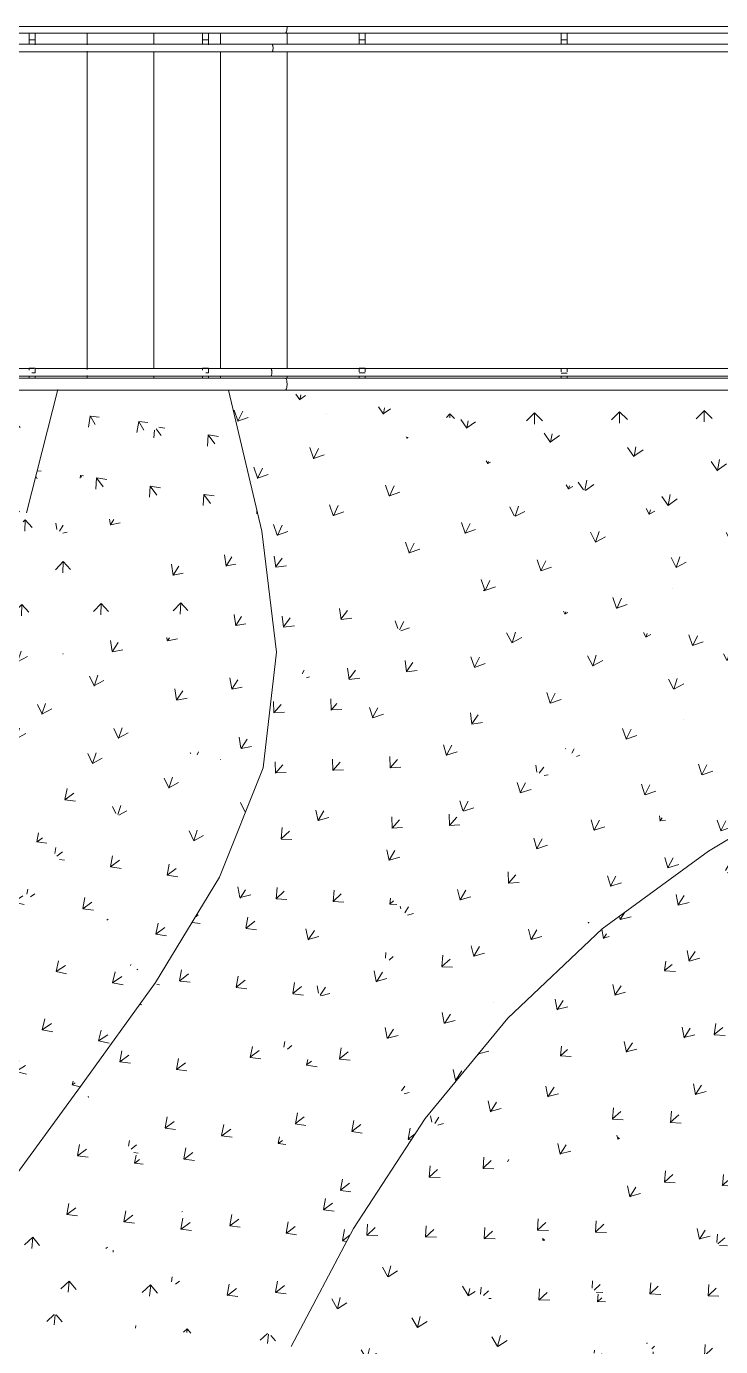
# Model space of a CAD drawing. Header units: millimetres. Extents: x 15878 to 679837, y -72324 to 391440.
# Drawn here: x 85159 to 88078, y -890 to 4657 of the extents above; entities that cross this region are included whole.
import ezdxf

# ---------------------------------------------------------------- set-up
doc = ezdxf.new("R2010")
doc.units = ezdxf.units.MM
for name, color, linetype, lineweight in [('A-FLOR', 192, 'Continuous', 5), ('A-FLOR-HRAL', 11, 'Continuous', 5), ('A-FLOR-PATT', 8, 'Continuous', 5), ('A-WALL', 113, 'Continuous', 5)]:
    doc.layers.add(name, color=color, linetype=linetype, lineweight=lineweight)

# ---------------------------------------------------------------- blocks, each defined once
blk = doc.blocks.new('Railings 6 - Railings 6-15750741-1_F')
at = {"layer": 'A-FLOR-HRAL'}
for p, q in [((84848.2, 4629.3), (86248.2, 4629.3)), ((85171.5, 4610.6), (85171.5, 4629.9)), ((85171.5, 4600.6), (85171.5, 4610.6)), ((85196.5, 4629.9), (85196.5, 4610.6)), ((85196.5, 4610.6), (85196.5, 4600.6)), ((85900.1, 4610.6), (85900.1, 4629.5)), ((85900.1, 4600.6), (85900.1, 4610.6)), ((85925.1, 4629.5), (85925.1, 4610.6)), ((85925.1, 4610.6), (85925.1, 4600.6)), ((86248.1, 4629.3), (89390.3, 4629.3)), ((86558, 4610.6), (86558, 4629.5)), ((86558, 4600.6), (86558, 4610.6)), ((86583, 4629.5), (86583, 4610.6)), ((86583, 4610.6), (86583, 4600.6)), ((87408, 4610.6), (87408, 4631.1)), ((87408, 4600.6), (87408, 4610.6)), ((87433, 4631.1), (87433, 4610.6)), ((87433, 4610.6), (87433, 4600.6)), ((86191.8, 4582.6), (84791.8, 4582.6)), ((84791.8, 4550.6), (86191.8, 4550.6)), ((85171.5, 4580.8), (85171.5, 4600.6)), ((85196.5, 4600.6), (85171.5, 4600.6)), ((85196.5, 4600.6), (85196.5, 4580.6)), ((85900.1, 4581.3), (85900.1, 4600.6)), ((85925.1, 4600.6), (85900.1, 4600.6)), ((85925.1, 4600.6), (85925.1, 4580.6)), ((89329.1, 4582.6), (86191.8, 4582.6)), ((86191.8, 4550.6), (89329.1, 4550.6)), ((86558, 4581.3), (86558, 4600.6)), ((86583, 4600.6), (86558, 4600.6)), ((86583, 4600.6), (86583, 4581.3)), ((87408, 4581.3), (87408, 4600.6)), ((87433, 4600.6), (87408, 4600.6)), ((87433, 4600.6), (87433, 4581.3)), ((85190.1, 3219.7), (84786.8, 3219.7)), ((85171.5, 3212.4), (85171.5, 3221.7)), ((85196.5, 3221.7), (85171.5, 3221.7)), ((85196.5, 3221.7), (85196.5, 3201.7)), ((85921.8, 3219.7), (85196.5, 3219.7)), ((85900.1, 3213.4), (85900.1, 3221.7)), ((85925.1, 3221.7), (85900.1, 3221.7)), ((85925.1, 3221.7), (85925.1, 3201.7)), ((86186.8, 3219.7), (85925.1, 3219.7)), ((89323.7, 3219.7), (86186.9, 3219.7)), ((86558, 3205.2), (86558, 3221.7)), ((86583, 3221.7), (86558, 3221.7)), ((86583, 3221.7), (86583, 3205.2)), ((87408, 3205.7), (87408, 3220.4)), ((87433, 3220.4), (87408, 3220.4)), ((87433, 3220.4), (87433, 3205.7)), ((84786.9, 3187.7), (86186.9, 3187.7)), ((86248.1, 3179.3), (84848.1, 3179.3)), ((85171.5, 3178.7), (85171.5, 3189.4)), ((85181.8, 3201.7), (85196.5, 3201.7)), ((85196.5, 3189.5), (85196.5, 3178.6)), ((85900.1, 3179.1), (85900.1, 3188.9)), ((85913.5, 3201.7), (85925.1, 3201.7)), ((85925.1, 3188.9), (85925.1, 3179.1)), ((86186.8, 3187.7), (89323.7, 3187.7)), ((89390.3, 3179.3), (86248.2, 3179.3)), ((86558, 3201.7), (86583, 3201.7)), ((86558, 3179.1), (86558, 3188.9)), ((86583, 3188.9), (86583, 3179.1)), ((87408, 3200.4), (87433, 3200.4)), ((87408, 3177.4), (87408, 3188.9)), ((87433, 3188.9), (87433, 3177.4)), ((84848.2, 3129.3), (86248.2, 3129.3)), ((86248.1, 3129.3), (89390.3, 3129.3))]:
    blk.add_line(p, q, dxfattribs=at)
for points in [[(86247.2, 4629.5), (86247.8, 4629.2), (86248.5, 4629.2), (86249.1, 4629.5)], [(86191.2, 4550.7), (86191.6, 4550.5), (86192, 4550.5), (86192.4, 4550.7)], [(86187.4, 3187.8), (86187, 3187.6), (86186.6, 3187.6), (86186.3, 3187.8)], [(86249.1, 3129.5), (86248.4, 3129.2), (86247.8, 3129.2), (86247.2, 3129.5)]]:
    blk.add_open_spline(points, degree=3, dxfattribs=at)
for points, knots in [([(86249.1, 4629.5), (86249.7, 4629.8), (86250.9, 4630.9), (86252.5, 4634.2), (86253.8, 4638.8), (86255, 4646.5), (86255.3, 4653.2), (86255.1, 4657.5)], [0, 0, 0, 0, 0.0833333, 0.1666667, 0.25, 0.3333333, 0.5, 0.5, 0.5, 0.5]), ([(86192.4, 4550.7), (86192.8, 4550.9), (86193.5, 4551.6), (86194.6, 4553.7), (86195.4, 4556.7), (86196.2, 4561.6), (86196.5, 4568.7), (86195.7, 4575.4), (86194.6, 4579.4), (86193.6, 4581.5), (86192.4, 4582.6), (86191.6, 4582.6), (86191.2, 4582.4)], [0, 0, 0, 0, 0.083333, 0.166667, 0.25, 0.333333, 0.5, 0.666667, 0.75, 0.833333, 0.916667, 1, 1, 1, 1]), ([(86186.3, 3219.5), (86186.7, 3219.7), (86187.4, 3219.7), (86188.6, 3218.6), (86189.6, 3216.5), (86190.4, 3213.5), (86191, 3209.8), (86191.4, 3204.4), (86191.2, 3198.7), (86190.4, 3193.8), (86189.6, 3190.8), (86188.6, 3188.7), (86187.8, 3188), (86187.4, 3187.8)], [0, 0, 0, 0, 0.083333, 0.166667, 0.25, 0.333333, 0.416667, 0.5, 0.666667, 0.75, 0.833333, 0.916667, 1, 1, 1, 1]), ([(86247.3, 3179.1), (86247.9, 3179.4), (86249.1, 3179.4), (86250.9, 3177.6), (86252.5, 3174.3), (86253.8, 3169.6), (86254.7, 3163.9), (86255.3, 3155.4), (86255, 3146.5), (86253.8, 3138.8), (86252.4, 3134.2), (86250.8, 3130.9), (86249.7, 3129.8), (86249.1, 3129.5)], [0, 0, 0, 0, 0.083333, 0.166667, 0.25, 0.333333, 0.416667, 0.5, 0.666667, 0.75, 0.833333, 0.916667, 1, 1, 1, 1])]:
    blk.add_open_spline(points, degree=3, knots=knots, dxfattribs=at)

msp = doc.modelspace()

# ---------------------------------------------------------------- hatches: boundary and pattern name
at = {"layer": 'A-FLOR-PATT'}
h = msp.add_hatch(dxfattribs=at)
h.set_pattern_fill('FP_1828', color=256, style=0, pattern_type=2)
h.set_pattern_definition([(270.409, (107592.76, 4310.07), (179.8642, -177.7186), [47.606, -311.462]), (225.646, (107592.76, 4310.07), (179.8666, -177.7158), [47.553, -206.062]), (315.344, (107592.76, 4310.07), (177.3012, 181.341), [47.41, -205.444])])
h.paths.add_polyline_path([(85159.4, 2614), (85291.5, 3129.5), (80856.7, 3129.5), (85009.7, 2632)], flags=0)
h = msp.add_hatch(dxfattribs=at)
h.set_pattern_fill('FP_1673', color=256, style=0, pattern_type=2)
h.set_pattern_definition([(300.973, (91286.17, 35478.26), (204.2714, -22.8887), [42.229, -276.282]), (260.838, (91286.17, 35478.26), (204.2716, -22.8885), [47.52, -205.92]), (353.607, (91286.17, 35478.26), (40.3538, 250.2066), [38.541, -167.009])])
h.paths.add_polyline_path([(85159.4, 2614), (85959.3, 3129.5), (85291.5, 3129.5), (85191.9, 2741)], flags=0)
h = msp.add_hatch(dxfattribs=at)
h.set_pattern_fill('FP_1674', color=256, style=0, pattern_type=2)
h.set_pattern_definition([(306.007, (77833.63, 35299.3), (225.4226, -34.52474), [46.659, -305.268]), (265.764, (77833.63, 35299.3), (225.4227, -34.5241), [47.034, -203.816]), (351.293, (77833.63, 35299.3), (18.528, 250.1653), [42.76, -185.292])])
h.paths.add_polyline_path([(86149.2, 2536.2), (86009.4, 3129.5), (85959.3, 3129.5), (85159.4, 2614), (86002.8, 2547.7)], flags=0)
h = msp.add_hatch(dxfattribs=at)
h.set_pattern_fill('FP_1528', color=256, style=0, pattern_type=2)
h.set_pattern_definition([(64.747, (-17540.72, -53823.59), (-83.21097, 239.93063), [47.284, -309.357]), (19.345, (-17540.72, -53823.6), (-83.2134, 239.9303), [46.771, -202.672]), (109.128, (-17540.72, -53823.6), (-235.3591, -82.6305), [47.616, -206.335])])
h.paths.add_polyline_path([(88986.7, 1783.1), (86063.5, 3129.5), (86009.4, 3129.5), (86149.2, 2536.2), (88605.1, 1884.3)], flags=0)
h = msp.add_hatch(dxfattribs=at)
h.set_pattern_fill('FP_1530', color=256, style=0, pattern_type=2)
h.set_pattern_definition([(71.863, (-15696.59, -68236.72), (-113.9702, 223.26894), [47.442, -310.389]), (27.394, (-15696.6, -68236.72), (-113.9717, 223.26837), [47.592, -206.23]), (117.043, (-15696.6, -68236.72), (-225.35906, -116.7852), [47.002, -203.674])])
h.paths.add_polyline_path([(88986.7, 1783.1), (89407.8, 2140.2), (86096.5, 3129.5), (86068.1, 3127.4), (88605.1, 1958.8)], flags=0)
h = msp.add_hatch(dxfattribs=at)
h.set_pattern_fill('FP_1532', color=256, style=0, pattern_type=2)
h.set_pattern_definition([(79.835, (-11752.57, -76768.53), (-143.91817, 206.10326), [47.505, -310.8]), (35.283, (-11752.57, -76768.53), (-143.9202, 206.10143), [47.581, -206.185]), (124.926, (-11752.57, -76768.53), (-207.15265, -146.57735), [47.133, -204.245])])
h.paths.add_polyline_path([(89407.8, 2140.2), (89751.6, 2576.8), (86183.5, 3129.5), (86096.5, 3129.5), (88986.7, 2266)], flags=0)
h = msp.add_hatch(dxfattribs=at)
h.set_pattern_fill('FP_1531', color=256, style=0, pattern_type=2)
h.set_pattern_definition([(270.196, (107637.52, -1365.37), (178.911, -176.824), [47.486, -310.677]), (225.583, (107637.52, -1365.37), (178.9125, -176.823), [47.603, -206.278]), (315.336, (107637.52, -1365.37), (177.6863, 181.336), [47.165, -204.382])])
h.paths.add_polyline_path([(89751.6, 2576.8), (90097.6, 3129.5), (86183.5, 3129.5), (88691.8, 2741)], flags=0)
h = msp.add_hatch(dxfattribs=at)
h.set_pattern_fill('FP_1670', color=256, style=0, pattern_type=2)
h.set_pattern_definition([(267.785, (115814.69, 1134.18), (160.1212, -176.2873), [47.258, -309.181]), (225.969, (115814.7, 1134.18), (160.119, -176.289), [46.912, -203.286]), (312.248, (115814.7, 1134.18), (173.8993, 179.8827), [44.653, -193.498])])
h.paths.add_polyline_path([(86211.3, 2027.2), (85159.4, 2614), (85009.7, 2190.9), (86165, 2033.5)], flags=0)
h = msp.add_hatch(dxfattribs=at)
h.set_pattern_fill('FP_1672', color=256, style=0, pattern_type=2)
h.set_pattern_definition([(57.925, (3326.22, -32458.87), (-41.10924, 250.59452), [45.311, -296.445]), (9.937, (3326.22, -32458.87), (-41.11155, 250.59396), [42.371, -183.61]), (99.316, (3326.22, -32458.87), (-222.59165, -38.9933), [47.614, -206.329])])
h.paths.add_polyline_path([(86211.3, 2027.2), (86149.2, 2536.2), (85159.4, 2614), (86176.5, 2046.6)], flags=0)
h = msp.add_hatch(dxfattribs=at)
h.set_pattern_fill('FP_1527', color=256, style=0, pattern_type=2)
h.set_pattern_definition([(53.741, (-13787.52, -37058.54), (-33.29205, 251.80715), [46.689, -305.46]), (7.58, (-13787.52, -37058.54), (-33.29, 251.8081), [45.693, -198.003]), (97.531, (-13787.52, -37058.54), (-241.56664, -32.14564), [47.625, -206.374])])
h.paths.add_polyline_path([(88027.4, 1191.6), (86149.2, 2536.2), (86211.3, 2027.2), (87895.2, 1252.5)], flags=0)
h = msp.add_hatch(dxfattribs=at)
h.set_pattern_fill('FP_1529', color=256, style=0, pattern_type=2)
h.set_pattern_definition([(63.27, (-16868.22, -59046.6), (-79.15544, 234.5321), [47.254, -309.161]), (19.286, (-16868.22, -59046.6), (-79.15513, 234.5319), [47.57, -206.135]), (108.65, (-16868.22, -59046.6), (-239.46656, -83.7963), [46.412, -201.118])])
h.paths.add_polyline_path([(88027.4, 1191.6), (88510.7, 1483.2), (86149.2, 2536.2), (87942.4, 1252.5)], flags=0)
h = msp.add_hatch(dxfattribs=at)
h.set_pattern_fill('FP_1533', color=256, style=0, pattern_type=2)
h.set_pattern_definition([(72.551, (-13680.64, -69915.67), (-116.89577, 218.07172), [47.094, -308.112]), (28.399, (-13680.64, -69915.67), (-116.89727, 218.07097), [47.619, -206.35]), (118.194, (-13680.64, -69915.67), (-223.40503, -120.79225), [46.393, -201.035])])
h.paths.add_polyline_path([(88510.7, 1483.2), (88986.7, 1783.1), (86149.2, 2536.2), (88277.7, 1587.1)], flags=0)
h = msp.add_hatch(dxfattribs=at)
h.set_pattern_fill('FP_1671', color=256, style=0, pattern_type=2)
h.set_pattern_definition([(71.015, (-194.18, -64431.77), (-102.2359, 220.12544), [47.513, -310.855]), (28.488, (-194.18, -64431.77), (-102.23715, 220.12483), [46.681, -202.285]), (114.912, (-194.18, -64431.77), (-218.8209, -118.7489), [45.508, -197.201])])
h.paths.add_polyline_path([(86154.7, 1542.4), (85009.7, 2190.9), (84792.8, 1805.5), (85971.6, 1577.8)], flags=0)
h = msp.add_hatch(dxfattribs=at)
h.set_pattern_fill('FP_1675', color=256, style=0, pattern_type=2)
h.set_pattern_definition([(56.885, (-2953.04, -39362.93), (-38.8397, 249.46276), [46.841, -306.459]), (11.329, (-2953.04, -39362.93), (-38.8379, 249.4633), [44.337, -192.126]), (98.85, (-2953.04, -39362.93), (-231.8544, -46.45444), [47.338, -205.131])])
h.paths.add_polyline_path([(86154.7, 1542.4), (86211.3, 2027.2), (85009.7, 2190.9), (86149.2, 1545.5)], flags=0)
h = msp.add_hatch(dxfattribs=at)
h.set_pattern_fill('FP_1525', color=256, style=0, pattern_type=2)
h.set_pattern_definition([(48.57, (-10529.92, -31575), (-7.45835, 253.59052), [46.781, -306.064]), (2.605, (-10529.92, -31575), (-7.46146, 253.59093), [45.222, -195.964]), (91.685, (-10529.92, -31575), (-240.9379, -10.9604), [47.569, -206.132])])
h.paths.add_polyline_path([(87579.9, 865.5), (86211.3, 2027.2), (86154.7, 1542.4), (86913.8, 1181.8)], flags=0)
h = msp.add_hatch(dxfattribs=at)
h.set_pattern_fill('FP_1526', color=256, style=0, pattern_type=2)
h.set_pattern_definition([(61.285, (-14660.46, -57129.71), (-69.4942, 235.17208), [47.274, -309.292]), (17.849, (-14660.46, -57129.7), (-69.4924, 235.17233), [47.435, -205.55]), (106.462, (-14660.46, -57129.7), (-240.8085, -77.54176), [45.98, -199.245])])
h.paths.add_polyline_path([(87579.9, 865.5), (88027.4, 1191.6), (86211.3, 2027.2), (87529.4, 908.3)], flags=0)
h = msp.add_hatch(dxfattribs=at)
h.set_pattern_fill('FP_1669', color=256, style=0, pattern_type=2)
h.set_pattern_definition([(36.229, (-8569.47, -21648.4), (47.83296, 246.22597), [47.42, -310.243]), (351.763, (-8569.47, -21648.4), (47.8318, 246.2263), [45.598, -197.59]), (79.007, (-8569.47, -21648.4), (-240.6799, 34.8393), [47.03, -203.799])])
h.paths.add_polyline_path([(85701.7, 639.1), (84792.8, 1805.5), (84515.5, 1453.8), (85664.8, 664.5)], flags=0)
h = msp.add_hatch(dxfattribs=at)
h.set_pattern_fill('FP_1668', color=256, style=0, pattern_type=2)
h.set_pattern_definition([(36.641, (-7116.75, -20611.19), (47.18804, 247.52506), [47.192, -308.755]), (351.626, (-7116.75, -20611.2), (47.1883, 247.5258), [45.186, -195.805]), (79.207, (-7116.75, -20611.2), (-238.4217, 35.095), [47.247, -204.737])])
h.paths.add_polyline_path([(85701.7, 639.1), (85971.6, 1082.7), (84792.8, 1805.5), (85223.7, 1252.5)], flags=0)
h = msp.add_hatch(dxfattribs=at)
h.set_pattern_fill('FP_1676', color=256, style=0, pattern_type=2)
h.set_pattern_definition([(71.744, (-364.03, -63118.23), (-104.34182, 222.05953), [47.613, -311.509]), (28.755, (-364.03, -63118.23), (-104.3418, 222.05903), [46.377, -200.966]), (115.168, (-364.03, -63118.23), (-216.8418, -118.98723), [46.004, -199.349])])
h.paths.add_polyline_path([(85971.6, 1082.7), (86149.2, 1543.5), (84792.8, 1805.5), (85694.8, 1252.5)], flags=0)
h = msp.add_hatch(dxfattribs=at)
h.set_pattern_fill('FP_1521', color=256, style=0, pattern_type=2)
h.set_pattern_definition([(42.683, (-7728.33, -26953.81), (21.3346, 251.63466), [47.023, -307.644]), (357.323, (-7728.33, -26953.8), (21.336, 251.6341), [44.934, -194.714]), (85.154, (-7728.33, -26953.8), (-239.38734, 11.19093), [47.351, -205.187])])
h.paths.add_polyline_path([(87183.9, 489.4), (86154.7, 1542.4), (85971.6, 1082.7), (86913.8, 621.6)], flags=0)
h = msp.add_hatch(dxfattribs=at)
h.set_pattern_fill('FP_1524', color=256, style=0, pattern_type=2)
h.set_pattern_definition([(59.113, (-11279.42, -54499.2), (-57.331, 236.82367), [47.428, -310.296]), (16.235, (-11279.42, -54499.2), (-57.32975, 236.8237), [47.058, -203.918]), (103.608, (-11279.42, -54499.2), (-240.9679, -70.1661), [45.687, -197.977])])
h.paths.add_polyline_path([(87183.9, 489.4), (87579.9, 865.5), (86154.7, 1542.4), (86913.8, 765.7)], flags=0)
h = msp.add_hatch(dxfattribs=at)
h.set_pattern_fill('FP_1666', color=256, style=0, pattern_type=2)
h.set_pattern_definition([(33.339, (-9137.56, -18626.69), (59.32688, 243.48505), [47.481, -310.64]), (348.991, (-9137.56, -18626.7), (59.3244, 243.485), [45.817, -198.54]), (76.307, (-9137.56, -18626.7), (-239.86053, 46.6619), [46.989, -203.619])])
h.paths.add_polyline_path([(85386.2, 202.1), (84515.5, 1453.8), (84203.1, 1121.1), (85222.5, 329.3)], flags=0)
h = msp.add_hatch(dxfattribs=at)
h.set_pattern_fill('FP_1665', color=256, style=0, pattern_type=2)
h.set_pattern_definition([(33.777, (-7731.4, -17737.4), (58.72047, 244.86942), [47.279, -309.325]), (348.905, (-7731.4, -17737.4), (58.72036, 244.8698), [45.416, -196.803]), (76.515, (-7731.4, -17737.4), (-237.69154, 46.6115), [47.215, -204.597])])
h.paths.add_polyline_path([(85386.2, 202.1), (85701.7, 639.1), (84515.5, 1453.8), (85222.5, 437.5)], flags=0)
h = msp.add_hatch(dxfattribs=at)
h.set_pattern_fill('FP_1376', color=256, style=0, pattern_type=2)
h.set_pattern_definition([(15.797, (991.21, -5550.83), (132.4022, 212.1638), [47.372, -309.93]), (331.477, (991.2, -5550.83), (132.4006, 212.1657), [45.114, -195.496]), (58.034, (991.2, -5550.83), (-211.40635, 114.89416), [46.892, -203.197])])
h.paths.add_polyline_path([(88870.2, 210.6), (88510.7, 1483.2), (88027.4, 1191.6), (88822, 266.6)], flags=0)
h = msp.add_hatch(dxfattribs=at)
h.set_pattern_fill('FP_1377', color=256, style=0, pattern_type=2)
h.set_pattern_definition([(56.197, (-11299.72, -54280.24), (-45.8176, 235.22097), [47.207, -308.851]), (13.963, (-11299.72, -54280.24), (-45.81677, 235.22203), [47.125, -204.209]), (101.022, (-11299.72, -54280.24), (-243.9076, -60.64537), [44.933, -194.709])])
h.paths.add_polyline_path([(88870.2, 210.6), (88027.4, 1191.6), (87579.9, 865.5), (88808.3, 242)], flags=0)
h = msp.add_hatch(dxfattribs=at)
h.set_pattern_fill('FP_1667', color=256, style=0, pattern_type=2)
h.set_pattern_definition([(31.773, (-8069.06, -14832.6), (66.67934, 243.27773), [47.25, -309.133]), (346.754, (-8069.06, -14832.6), (66.6806, 243.2766), [45.517, -197.239]), (74.672, (-8069.06, -14832.6), (-236.29675, 55.62333), [47.297, -204.953])])
h.paths.add_polyline_path([(85066.4, -237.8), (85386.2, 202.1), (84203.1, 1121.1), (84861.6, 84.5)], flags=0)
h = msp.add_hatch(dxfattribs=at)
h.set_pattern_fill('FP_1523', color=256, style=0, pattern_type=2)
h.set_pattern_definition([(38.444, (-6371.14, -23874.93), (41.10786, 247.90318), [47.187, -308.718]), (353.608, (-6371.14, -23874.93), (41.1097, 247.90335), [44.837, -194.292]), (80.585, (-6371.14, -23874.93), (-237.6427, 26.6192), [47.117, -204.172])])
h.paths.add_polyline_path([(86836.4, 68), (85971.6, 1082.7), (85701.7, 639.1), (86273.1, 351.6)], flags=0)
h = msp.add_hatch(dxfattribs=at)
h.set_pattern_fill('FP_1522', color=256, style=0, pattern_type=2)
h.set_pattern_definition([(57.443, (-8064.66, -51506.93), (-46.64293, 239.174), [47.574, -311.254]), (14.784, (-8064.66, -51506.93), (-46.64636, 239.17287), [46.491, -201.459]), (101.036, (-8064.66, -51506.93), (-239.7409, -63.27063), [45.69, -197.989])])
h.paths.add_polyline_path([(86836.4, 68), (87183.9, 489.4), (85971.6, 1082.7), (86533.9, 422.9)], flags=0)
h = msp.add_hatch(dxfattribs=at)
h.set_pattern_fill('FP_1366', color=256, style=0, pattern_type=2)
h.set_pattern_definition([(56.977, (-12683.63, -52750.95), (-47.77479, 239.1981), [47.474, -310.596]), (14.103, (-12683.63, -52750.95), (-47.77836, 239.19764), [46.962, -203.501]), (101.295, (-12683.63, -52750.95), (-242.91516, -61.0265), [45.735, -198.187])])
h.paths.add_polyline_path([(88547.4, -224.2), (87579.9, 865.5), (87183.9, 489.4), (88285.1, -86.9)], flags=0)
h = msp.add_hatch(dxfattribs=at)
h.set_pattern_fill('FP_1374', color=256, style=0, pattern_type=2)
h.set_pattern_definition([(39.436, (-10338.69, -28303.87), (33.9265, 248.1446), [47.455, -310.475]), (355.102, (-10338.7, -28303.87), (33.927, 248.1444), [45.638, -197.766]), (82.215, (-10338.7, -28303.87), (-242.5153, 20.7807), [46.96, -203.493])])
h.paths.add_polyline_path([(88547.4, -224.2), (88870.2, 210.6), (87579.9, 865.5), (88503, -174.2)], flags=0)
h = msp.add_hatch(dxfattribs=at)
h.set_pattern_fill('FP_1514', color=256, style=0, pattern_type=2)
h.set_pattern_definition([(36.797, (-7077.86, -22712.4), (47.7667, 246.04963), [47.304, -309.484]), (352.26, (-7077.86, -22712.4), (47.76565, 246.0497), [45.023, -195.1]), (79.014, (-7077.86, -22712.4), (-237.93587, 32.33786), [46.996, -203.648])])
h.paths.add_polyline_path([(86533.9, -393.5), (85701.7, 639.1), (85386.2, 202.1), (86273.1, -258.2)], flags=0)
h = msp.add_hatch(dxfattribs=at)
h.set_pattern_fill('FP_1520', color=256, style=0, pattern_type=2)
h.set_pattern_definition([(36.981, (-6316.74, -22448.45), (47.46663, 246.6411), [47.203, -308.822]), (352.195, (-6316.74, -22448.45), (47.469, 246.6405), [44.841, -194.312]), (79.106, (-6316.74, -22448.45), (-236.9381, 32.47683), [47.094, -204.073])])
h.paths.add_polyline_path([(86533.9, -393.5), (86836.4, 68), (85701.7, 639.1), (86408.4, -237.8)], flags=0)
h = msp.add_hatch(dxfattribs=at)
h.set_pattern_fill('FP_1365', color=256, style=0, pattern_type=2)
h.set_pattern_definition([(57.93, (-13874.72, -51843.78), (-51.25793, 241.3614), [47.586, -311.331]), (14.555, (-13874.72, -51843.78), (-51.26225, 241.36034), [46.846, -202.998]), (101.99, (-13874.72, -51843.78), (-241.8267, -62.78504), [46.265, -200.48])])
h.paths.add_polyline_path([(88285.1, -693.3), (87183.9, 489.4), (86836.4, 68), (88074.7, -582.7)], flags=0)
h = msp.add_hatch(dxfattribs=at)
h.set_pattern_fill('FP_1371', color=256, style=0, pattern_type=2)
h.set_pattern_definition([(41.377, (-12116.01, -28495), (24.64738, 250.66642), [47.35, -309.785]), (356.567, (-12116, -28495), (24.6485, 250.66684), [45.708, -198.068]), (84.384, (-12116, -28495), (-243.3385, 14.59737), [47.227, -204.649])])
h.paths.add_polyline_path([(88285.1, -693.3), (88547.4, -224.2), (87183.9, 489.4), (88237.3, -642)], flags=0)
h = msp.add_hatch(dxfattribs=at)
h.set_pattern_fill('FP_1513', color=256, style=0, pattern_type=2)
h.set_pattern_definition([(37.176, (-9041.98, -22759.22), (44.86762, 246.78103), [47.358, -309.84]), (352.647, (-9041.98, -22759.22), (44.86654, 246.7813), [45.324, -196.405]), (79.696, (-9041.98, -22759.22), (-239.74174, 30.93675), [47.03, -203.797])])
h.paths.add_polyline_path([(86273.1, -890.3), (85386.2, 202.1), (85066.4, -237.8), (86050.4, -769.9)], flags=0)
h = msp.add_hatch(dxfattribs=at)
h.set_pattern_fill('FP_1518', color=256, style=0, pattern_type=2)
h.set_pattern_definition([(37.698, (-7069.4, -21285.14), (43.95703, 248.40944), [47.02, -307.626]), (352.408, (-7069.4, -21285.14), (43.95564, 248.4092), [44.765, -193.982]), (79.966, (-7069.4, -21285.14), (-236.6554, 31.5405), [47.3, -204.968])])
h.paths.add_polyline_path([(86273.1, -890.3), (86533.9, -393.5), (85386.2, 202.1), (86237.3, -846.2)], flags=0)
h = msp.add_hatch(dxfattribs=at)
h.set_pattern_fill('FP_1364', color=256, style=0, pattern_type=2)
h.set_pattern_definition([(42.878, (-15365.78, -30671.97), (16.10034, 250.92692), [47.51, -310.835]), (358.352, (-15365.78, -30671.97), (16.0981, 250.9268), [46.237, -200.361]), (86.329, (-15365.78, -30671.97), (-246.4966, 7.09304), [47.145, -204.297])])
h.paths.add_polyline_path([(88074.7, -1190.4), (86836.4, 68), (86533.9, -393.5), (87903.6, -1101.9)], flags=0)
h = msp.add_hatch(dxfattribs=at)
h.set_pattern_fill('FP_1370', color=256, style=0, pattern_type=2)
h.set_pattern_definition([(43.296, (-13744.65, -29289.69), (15.38112, 252.21856), [47.266, -309.234]), (358.183, (-13744.65, -29289.69), (15.3819, 252.2181), [45.789, -198.42]), (86.51, (-13744.65, -29289.69), (-244.0863, 7.74295), [47.379, -205.308])])
h.paths.add_polyline_path([(88074.7, -1190.4), (88285.1, -693.3), (86836.4, 68), (88031.5, -1146.5)], flags=0)
h = msp.add_hatch(dxfattribs=at)
h.set_pattern_fill('FP_1511', color=256, style=0, pattern_type=2)
h.set_pattern_definition([(264.334, (113360.3, -3878.94), (153.489, -184.4018), [47, -307.494]), (221.772, (113360.3, -3878.94), (153.491, -184.4006), [47.387, -205.344]), (309.773, (113360.3, -3878.94), (188.4875, 168.3606), [44.986, -194.937])])
h.paths.add_polyline_path([(86273.1, -890.3), (85066.4, -237.8), (84781, -689.5), (86050.4, -860.4)], flags=0)
h = msp.add_hatch(dxfattribs=at)
h.set_pattern_fill('FP_1362', color=256, style=0, pattern_type=2)
h.set_pattern_definition([(75.647, (-8263.87, -70227.24), (-123.9333, 213.37664), [47.52, -310.897]), (32.172, (-8263.87, -70227.24), (-123.9331, 213.37763), [47.134, -204.249]), (120.149, (-8263.87, -70227.24), (-212.7827, -133.85364), [46.267, -200.49])])
h.paths.add_polyline_path([(88074.7, -1190.4), (86533.9, -393.5), (86273.1, -890.3), (87903.6, -1161.9)], flags=0)
h = msp.add_hatch(dxfattribs=at)
h.set_pattern_fill('FP_1519', color=256, style=0, pattern_type=2)
h.set_pattern_definition([(265.719, (112297.1, -1457.83), (157.4973, -184.7493), [47.34, -309.72]), (222.932, (112297.1, -1457.83), (157.498, -184.7491), [47.159, -204.356]), (310.447, (112297.1, -1457.83), (184.1517, 171.313), [45.52, -197.251])])
h.paths.add_polyline_path([(86050.4, -1417.4), (86273.1, -890.3), (84781, -689.5), (86008.8, -1393.6)], flags=0)

# ---------------------------------------------------------------- linework, layer by layer
at = {"layer": 'A-FLOR'}
for p, q in [((85415.1, 4580.4), (85415.1, 4631.1)), ((85695.1, 4581.3), (85695.1, 4631.1)), ((85975.1, 4581.3), (85975.1, 4629.5)), ((86255.1, 4581.3), (86255.1, 4629.5)), ((85415.1, 3216.3), (85415.1, 4553.8)), ((85695.1, 3218.4), (85695.1, 4551.8)), ((85975.1, 3218.4), (85975.1, 4551.8)), ((86255.1, 3218.4), (86255.1, 4551.8)), ((85415.1, 3177.4), (85415.1, 3191)), ((85695.1, 3177.4), (85695.1, 3188.9)), ((85975.1, 3179.1), (85975.1, 3188.9)), ((86255.1, 3179.1), (86255.1, 3188.9)), ((85159.4, 2614), (85292.1, 3132.2)), ((86149.2, 2536.2), (86009.4, 3129.5)), ((86211.3, 2027.2), (86149.2, 2536.2)), ((86154.7, 1542.4), (86211.3, 2027.2)), ((85971.6, 1082.7), (86154.7, 1542.4)), ((88027.4, 1191.6), (88510.7, 1483.2)), ((87579.9, 865.5), (88027.4, 1191.6)), ((85701.7, 639.1), (85971.6, 1082.7)), ((87183.9, 489.4), (87579.9, 865.5)), ((85701.7, 639.1), (85386.2, 202.1)), ((86836.4, 68), (87183.9, 489.4)), ((85386.2, 202.1), (85066.4, -237.8)), ((85386.2, 202.1), (85386.2, 202.1)), ((86533.9, -393.5), (86836.4, 68)), ((86273.1, -890.3), (86533.9, -393.5))]:
    msp.add_line(p, q, dxfattribs=at)
at = {"layer": 'A-WALL', "color": 253}
msp.add_line((92639.3, 4657.5), (79889.3, 4657.5), dxfattribs=at)

# ---------------------------------------------------------------- block references
at = {"layer": 'A-FLOR-HRAL'}
msp.add_blockref('Railings 6 - Railings 6-15750741-1_F', (0, 0), dxfattribs=at)

doc.saveas('drawing.dxf')
